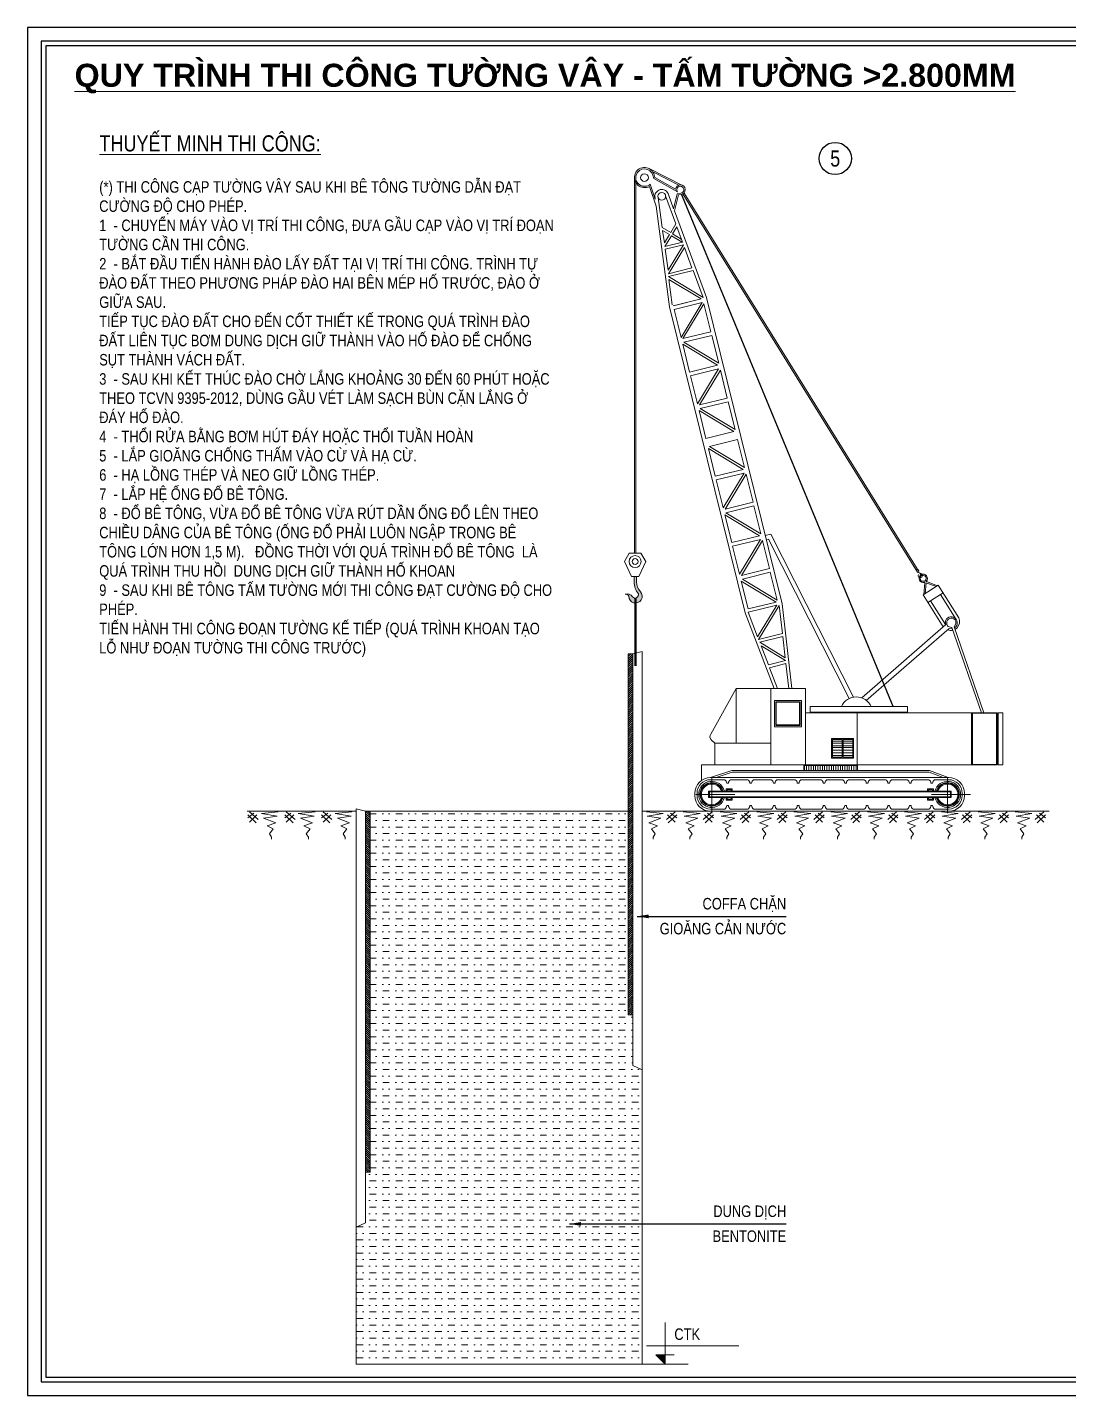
# Model space of a CAD drawing. Header units: millimetres. Extents: x -376071 to 28028791, y -269234 to 29325.
# Drawn here: x 275247 to 297837, y -269234 to -239534 of the extents above; entities that cross this region are included whole.
import ezdxf
from ezdxf.enums import TextEntityAlignment as Align

# ---------------------------------------------------------------- set-up
doc = ezdxf.new("R2010")
doc.units = ezdxf.units.MM
doc.header["$LTSCALE"] = 100
doc.set_wipeout_variables(frame=1)
for name, pattern in [('CENTER', [50.8, 31.75, -6.35, 6.35, -6.35]), ('CONTINOUS', [0]), ('HIDDEN', [0.375, 0.25, -0.125])]:
    doc.linetypes.add(name, pattern=pattern)
for name, color, linetype in [('01. TEXT TIEU DE', 7, 'Continuous'), ('03. HATCH 01', 8, 'Continuous'), ('03. HATCH 03', 5, 'Continuous')]:
    doc.layers.add(name, color=color, linetype=linetype)
for name, color, linetype, lineweight in [('02. leader', 8, 'CONTINOUS', 5), ('02. NET BAO', 7, 'CONTINOUS', 13), ('02. Net dam', 7, 'CONTINOUS', 13), ('02. Net dut', 8, 'HIDDEN', 0), ('02. net manh', 8, 'CONTINOUS', 0)]:
    doc.layers.add(name, color=color, linetype=linetype, lineweight=lineweight)
doc.styles.add('Arial 0.8', font='arial_0.ttf', dxfattribs={"width": 0.8, "height": 250})
doc.styles.add('Arial 1.2', font='arial_0.ttf', dxfattribs={"width": 1.2, "height": 500})
doc.dimstyles.new('KT1', dxfattribs={"dimtxt": 250, "dimasz": 1000, "dimexe": 100, "dimexo": 100, "dimgap": 50, "dimtad": 1, "dimdec": 0, "dimzin": 2, "dimdsep": 46, "dimtxsty": 'Standard', "dimblk2": 'OBLIQUE', "dimcen": 0.09, "dimdle": 100, "dimclrt": 2, "dimadec": 0, "dimazin": 0, "dimtfac": 1, "dimtdec": 0, "dimtofl": 0, "dimtmove": 0, "dimatfit": 3, "dimfxl": 1, "dimtolj": 1, "dimtzin": 2, "dimarcsym": 0})

# ---------------------------------------------------------------- blocks, each defined once
blk = doc.blocks.new('Ele. Tag')
at = {"layer": '02. Net dam', "lineweight": 0}
h = blk.add_hatch(color=256, dxfattribs=at)
h.dxf.hatch_style = 1
h.paths.add_polyline_path([(500, 200), (300, 200), (500, 0)])
for p, q in [((500, 0), (500, 900)), ((100, 400), (2100, 400)), ((0, 0), (1000, 0)), ((500, 200), (300, 200)), ((300, 200), (500, 0)), ((500, 200), (700, 200))]:
    blk.add_line(p, q, dxfattribs=at)
at = {"layer": '02. Net dam', "lineweight": 0, "style": 'Arial 0.8', "width": 0.8}
blk.add_attdef('CAODO', text='', height=250, dxfattribs=at).set_placement((700, 650), align=Align.MIDDLE_LEFT)
blk = doc.blocks.new('*U282')
at = {"layer": '02. net manh'}
for p, q in [((-198, 264), (-329, 166)), ((-132, 232), (-296, 75)), ((329, 296), (-37, 262)), ((-37, 262), (309, 199)), ((309, 199), (12, 158)), ((12, 158), (274, 61)), ((274, 61), (88, -8)), ((88, -8), (219, -70)), ((219, -70), (136, -180)), ((136, -180), (184, -256)), ((184, -256), (184, -297))]:
    blk.add_line(p, q, dxfattribs=at)
for points in [[(-107, 133), (-296, 297)], [(-148, 59), (-329, 232)]]:
    blk.add_lwpolyline(points, dxfattribs=at)
blk = doc.blocks.new('*U283')
at = {"color": 0, "linetype": 'ByBlock', "lineweight": -2, "transparency": 16777216}
for p in [(-1600, 0), (-800, 0), (0, 0)]:
    blk.add_blockref('*U282', p, dxfattribs=at)
blk = doc.blocks.new('*U280')
at = {"layer": '02. net manh'}
for p, q in [((-198, 264), (-329, 166)), ((-132, 232), (-296, 75)), ((329, 296), (-37, 262)), ((-37, 262), (309, 199)), ((309, 199), (12, 158)), ((12, 158), (274, 61)), ((274, 61), (88, -8)), ((88, -8), (219, -70)), ((219, -70), (136, -180)), ((136, -180), (184, -256)), ((184, -256), (184, -297))]:
    blk.add_line(p, q, dxfattribs=at)
for points in [[(-107, 133), (-296, 297)], [(-148, 59), (-329, 232)]]:
    blk.add_lwpolyline(points, dxfattribs=at)
blk = doc.blocks.new('*U281')
at = {"color": 0, "linetype": 'ByBlock', "lineweight": -2, "transparency": 16777216}
for p in [(-8000, 0), (-7200, 0), (-6400, 0), (-5600, 0), (-4800, 0), (-4000, 0), (-3200, 0), (-2400, 0), (-1600, 0), (-800, 0), (0, 0)]:
    blk.add_blockref('*U280', p, dxfattribs=at)
blk = doc.blocks.new('_OBLIQUE')
at = {"color": 0, "linetype": 'ByBlock'}
blk.add_line((-0.5, -0.5), (0.5, 0.5), dxfattribs=at)
blk = doc.blocks.new('*U285')
at = {"layer": '02. net manh'}
h = blk.add_hatch(dxfattribs=at)
h.set_pattern_fill('ANSI37', color=256, scale=1.08, style=0)
h.set_pattern_definition([(45, (-20838.07969, -30634.20993), (-0.09545941546, 0.09545941546), []), (135, (-20838.07969, -30634.20993), (-0.09545941546, -0.09545941546), [])])
h.paths.add_polyline_path([(-1730, 5063, 0.413975), (-1716, 5293, -0.167509), (-1817, 5531), (-1817, 5661), (-1846, 5661), (-1872, 5661), (-1872, 5531, 0.166919), (-1769, 5248, -0.37486), (-1816, 5149)])
h.paths.add_polyline_path([(-1816, 5149, -0.325623), (-1912, 5170, 0.383868), (-2090, 5233, -0.345642), (-2000, 5185, 0.646507), (-1730, 5063)])
at = {"lineweight": 0}
for p, q in [((-1988, 6221), (-2105, 6026)), ((-2105, 6026), (-1935, 5661)), ((-1988, 6221), (-1847, 6221)), ((-1706, 6221), (-1847, 6221)), ((-1588, 6026), (-1758, 5661)), ((-1706, 6221), (-1588, 6026)), ((-1935, 5661), (-1847, 5661)), ((-1758, 5661), (-1847, 5661))]:
    blk.add_line(p, q, dxfattribs=at)
at = {"layer": '02. NET BAO'}
for p, q in [((-1872, 5531), (-1872, 5661)), ((-1817, 5531), (-1817, 5661))]:
    blk.add_line(p, q, dxfattribs=at)
for centre, radius, start, end in [((-1838, 5185), 162, 180, 42.0247), ((-1408, 5539), 464, 181.0451, 218.9506), ((-1421, 5557), 397, 183.8282, 221.6445), ((-2036, 5102), 142, 28.7217, 112.7224), ((-2076, 5152), 82.6, 23.8169, 100.0862), ((-1849, 5225), 83.1, 221.3405, 15.6823)]:
    blk.add_arc(centre, radius, start, end, dxfattribs=at)
at = {"layer": '02. Net dam'}
for p, q in [((-918, 14532), (-1043, 14872)), ((-1339, 14596), (-1018, 12169)), ((-129, 12389), (-898, 14478)), ((1694, 5005), (-129, 12389)), ((-1018, 12169), (805, 4786)), ((5459, 5451), (5093, 5219)), ((5459, 5451), (5959, 4662)), ((1933, 2963), (1694, 5005)), ((5093, 5219), (5579, 4452)), ((805, 4786), (1506, 2963)), ((-25, 1862), (591, 2963)), ((591, 2963), (591, 1639)), ((1427, 2963), (591, 2963)), ((2263, 2374), (4741, 2374)), ((72, 1639), (-9, 1718)), ((1427, 1639), (72, 1639)), ((72, 1639), (72, 1121)), ((72, 1121), (-246, 1121)), ((-246, 1121), (-246, 747)), ((72, 1121), (1427, 1121)), ((-408, 379), (-408, 436)), ((-354, 379), (-354, 436))]:
    blk.add_line(p, q, dxfattribs=at)
at = {"layer": '02. Net dam', "linetype": 'Continuous'}
for p, q in [((-696, 14891), (4963, 5768)), ((-667, 14909), (4992, 5786)), ((-1365, 14792), (-1361, 14761)), ((-29, 815), (5713, 815)), ((6092, 436), (6092, 379)), ((-29, 0), (5713, 0))]:
    blk.add_line(p, q, dxfattribs=at)
at = {"layer": '02. Net dam'}
for points in [[(-898, 14478), (-803, 14864), (-738, 14875, 1.984807), (-874, 15006), (-1369, 15283), (-1386, 15347, 2.924165), (-1501, 15072), (-1339, 14596)], [(4988, 5790), (4989, 5803, 1.378328), (4941, 5791, 0.14046), (4974, 5761, 0.052226), (5038, 5737, -1.710555), (4974, 5671, -0.246655), (4982, 5711, 5.092194)], [(5855, 4425, 1.05359), (5684, 4658, 0.347153), (5634, 4550), (5642, 4506), (3615, 2734)], [(6558, 2374), (5847, 4449), (5884, 4517, 1.354461), (5670, 4510, 0.365923), (5724, 4449), (5787, 4435), (6501, 2374)], [(5959, 4662), (5974, 4601, -0.271297), (5868, 4386, 1.947893)], [(3725, 2675), (5723, 4410), (5789, 4402, 0.016649), (5798, 4403)], [(5680, 4373, 0.139571), (5811, 4366)]]:
    blk.add_lwpolyline(points, format="xyb", dxfattribs=at)
at = {"layer": '02. Net dam', "linetype": 'Continuous'}
for points in [[(-1864, 15284), (-1864, 6221), (-1829, 6221), (-1831, 15284)], [(5698, 815), (5253, 984), (1803, 984), (484, 984), (-29, 815)]]:
    blk.add_lwpolyline(points, dxfattribs=at)
at = {"layer": '02. Net dam'}
for points in [[(-1511, 15501), (-705, 15095)], [(3419, 2751), (1422, 6685), (1287, 6652)], [(3314, 2718), (1365, 6559), (1313, 6547)], [(4741, 2374), (6259, 2374), (6259, 1121), (4741, 1121)], [(4741, 1121), (4741, 1121), (2263, 1121)]]:
    blk.add_lwpolyline(points, dxfattribs=at)
at = {"layer": '02. Net dam', "linetype": 'Continuous', "const_width": 32.5}
blk.add_lwpolyline([(4370, 2529), (-728, 14877)], dxfattribs=at)
at = {"layer": '02. Net dam'}
for points in [[(2263, 1121), (2263, 2963), (1427, 2963), (1427, 1121)], [(2374, 2529), (4715, 2529), (4715, 2392), (2374, 2392)], [(6877, 2374), (6877, 1121), (6272, 1121), (6272, 2374)], [(7021, 2374), (7021, 1121), (6902, 1121), (6902, 2374)]]:
    blk.add_lwpolyline(points, close=True, dxfattribs=at)
for centre, radius, start, end in [((-1204, 14832), 166, 13.868, 193.868), ((3484, 2360), 397, 25.1787, 154.8213), ((63, 1799), 108, 144.607, 228.4874)]:
    blk.add_arc(centre, radius, start, end, dxfattribs=at)
at = {"layer": '02. Net dam', "linetype": 'Continuous'}
for centre, start, end in [((-29, 436), 90, 180), ((5713, 436), 0, 90), ((-29, 379), 180, 270), ((5713, 379), 270, 0)]:
    blk.add_arc(centre, 379, start, end, dxfattribs=at)
at = {"layer": '02. net manh'}
for p, q in [((-1293, 14802), (-1193, 14079)), ((-865, 14165), (-1111, 14847)), ((-1193, 14079), (-990, 13957)), ((-1183, 14009), (-1142, 13707)), ((-1183, 14009), (-1019, 13910)), ((-1019, 13910), (-1142, 13707)), ((-1130, 13620), (-972, 13882)), ((-990, 13957), (-865, 14165)), ((-972, 13882), (-714, 13726)), ((-841, 14099), (-943, 13929)), ((-943, 13929), (-733, 13802)), ((-707, 13728), (-841, 14099)), ((-707, 13728), (-1130, 13623)), ((-1130, 13623), (-1130, 13620)), ((-684, 13665), (-1121, 13557)), ((-1121, 13557), (-1054, 13051)), ((-684, 13665), (-1054, 13051)), ((-1043, 12964), (-659, 13599)), ((-477, 13104), (-659, 13599)), ((-477, 13104), (-1043, 12964)), ((-447, 13042), (-1040, 12896)), ((-1040, 12896), (-209, 12393)), ((-209, 12393), (-447, 13042)), ((-1031, 12826), (-256, 12358)), ((-1031, 12826), (-950, 12211)), ((-256, 12358), (-929, 12191)), ((-234, 12269), (-907, 12102)), ((-256, 12358), (-891, 12201)), ((-234, 12269), (-741, 11429)), ((-694, 11401), (-187, 12240)), ((-21, 11567), (-187, 12240)), ((-741, 11429), (-907, 12102)), ((-21, 11567), (-694, 11401)), ((-700, 11265), (139, 10758)), ((-534, 10591), (-700, 11265)), ((1, 11478), (-672, 11312)), ((-672, 11312), (168, 10805)), ((168, 10805), (1, 11478)), ((139, 10758), (-534, 10591)), ((161, 10669), (-512, 10503)), ((161, 10669), (-346, 9829)), ((-299, 9801), (208, 10640)), ((374, 9967), (208, 10640)), ((-346, 9829), (-512, 10503)), ((374, 9967), (-299, 9801)), ((-305, 9665), (534, 9158)), ((-139, 8992), (-305, 9665)), ((396, 9878), (-277, 9712)), ((-277, 9712), (563, 9205)), ((563, 9205), (396, 9878)), ((534, 9158), (-139, 8992)), ((622, 8965), (-52, 8799)), ((788, 8292), (622, 8965)), ((-80, 8752), (760, 8245)), ((86, 8079), (-80, 8752)), ((-52, 8799), (788, 8292)), ((760, 8245), (86, 8079)), ((782, 8156), (108, 7990)), ((274, 7316), (108, 7990)), ((782, 8156), (274, 7316)), ((321, 7288), (829, 8128)), ((995, 7454), (829, 8128)), ((995, 7454), (321, 7288)), ((1017, 7365), (343, 7199)), ((1183, 6692), (1017, 7365)), ((481, 6479), (315, 7152)), ((315, 7152), (1155, 6645)), ((343, 7199), (1183, 6692)), ((1155, 6645), (481, 6479)), ((1176, 6556), (503, 6390)), ((669, 5717), (503, 6390)), ((1176, 6556), (669, 5717)), ((716, 5688), (1224, 6528)), ((1390, 5854), (1224, 6528)), ((1390, 5854), (716, 5688)), ((1412, 5765), (738, 5599)), ((1578, 5092), (1412, 5765)), ((5017, 5743), (5043, 5703)), ((710, 5552), (1550, 5045)), ((876, 4879), (710, 5552)), ((738, 5599), (1578, 5092)), ((1550, 5045), (876, 4879)), ((1567, 4974), (877, 4804)), ((1550, 5045), (914, 4888)), ((1567, 4974), (1105, 4209)), ((1130, 4144), (1625, 4963)), ((1625, 4963), (1704, 4286)), ((5575, 5268), (5209, 5036)), ((5273, 5076), (5637, 4502)), ((5511, 5227), (5895, 4622)), ((877, 4804), (1105, 4209)), ((1704, 4286), (1130, 4144)), ((1713, 4213), (1157, 4075)), ((1157, 4075), (1773, 3703)), ((1189, 3992), (1366, 3532)), ((1781, 3634), (1189, 3992)), ((1713, 4213), (1773, 3703)), ((1781, 3634), (1366, 3532)), ((1789, 3561), (1392, 3463)), ((1392, 3463), (1585, 2963)), ((1789, 3561), (1859, 2963)), ((1427, 1121), (1427, 2963)), ((3502, 2374), (3502, 1121)), ((3143, 1733), (3143, 1301)), ((3165, 1733), (3165, 1301)), ((3143, 1301), (3032, 1301))]:
    blk.add_line(p, q, dxfattribs=at)
at = {"layer": '02. net manh', "linetype": 'Continuous'}
for p, q in [((2240, 1104), (2240, 984)), ((2288, 1104), (2288, 984)), ((2342, 1104), (2342, 984)), ((2396, 1104), (2396, 984)), ((2450, 1104), (2450, 984)), ((2504, 1104), (2504, 984)), ((2558, 1104), (2558, 984)), ((2612, 1104), (2612, 984)), ((2666, 1104), (2666, 984)), ((2720, 1104), (2720, 984)), ((2775, 1104), (2775, 984)), ((2829, 1104), (2829, 984)), ((2883, 1104), (2883, 984)), ((2937, 1104), (2937, 984)), ((2991, 1104), (2991, 984)), ((3045, 1104), (3045, 984)), ((3100, 1104), (3100, 984)), ((3154, 1104), (3154, 984)), ((3208, 1104), (3208, 984)), ((3262, 1104), (3262, 984)), ((3316, 1104), (3316, 984)), ((3371, 1104), (3371, 984)), ((3425, 1104), (3425, 984)), ((3479, 1104), (3479, 984)), ((-29, 761), (316, 761)), ((363, 676), (404, 676)), ((451, 761), (871, 761)), ((918, 676), (959, 676)), ((1006, 761), (1438, 761)), ((1485, 676), (1526, 676)), ((1573, 761), (2016, 761)), ((2063, 676), (2104, 676)), ((2151, 761), (2639, 761)), ((2686, 676), (2727, 676)), ((2774, 761), (3159, 761)), ((3206, 676), (3247, 676)), ((3294, 761), (3678, 761)), ((3725, 676), (3766, 676)), ((3813, 761), (4198, 761)), ((4245, 676), (4286, 676)), ((4333, 761), (4717, 761)), ((4764, 676), (4806, 676)), ((4853, 761), (5237, 761)), ((5284, 676), (5325, 676)), ((5372, 761), (5713, 761)), ((-77, 329), (-77, 488)), ((-77, 488), (5774, 488)), ((-55, 351), (-55, 467)), ((-55, 467), (5752, 467)), ((5752, 351), (-55, 351)), ((5752, 467), (5752, 351)), ((5774, 488), (5774, 329)), ((6038, 436), (6038, 379)), ((5774, 329), (-77, 329)), ((316, 54), (-29, 54)), ((404, 139), (363, 139)), ((871, 54), (451, 54)), ((959, 139), (918, 139)), ((1438, 54), (1006, 54)), ((1526, 139), (1485, 139)), ((2016, 54), (1573, 54)), ((2104, 139), (2063, 139)), ((2639, 54), (2151, 54)), ((2727, 139), (2686, 139)), ((3159, 54), (2774, 54)), ((3247, 139), (3206, 139)), ((3678, 54), (3294, 54)), ((3766, 139), (3725, 139)), ((4198, 54), (3813, 54)), ((4286, 139), (4245, 139)), ((4717, 54), (4333, 54)), ((4806, 139), (4764, 139)), ((5237, 54), (4853, 54)), ((5325, 139), (5284, 139)), ((5713, 54), (5372, 54))]:
    blk.add_line(p, q, dxfattribs=at)
at = {"layer": '02. net manh', "linetype": 'CENTER'}
for p, q in [((0, -46), (0, 821)), ((5684, -46), (5684, 821)), ((555, 407), (-384, 407)), ((6240, 407), (5300, 407))]:
    blk.add_line(p, q, dxfattribs=at)
at = {"layer": '02. net manh'}
for points in [[(-918, 14532), (-830, 14893), (-744, 14907, 3.455735), (-827, 14942), (-1397, 15261), (-1417, 15338, 3.452721), (-1484, 15123), (-1361, 14761)], [(5138, 5520, 0.058144), (5124, 5518, -7.300134), (5171, 5545), (5171, 5545)], [(5440, 5439), (5173, 5545, 0.003182), (5171, 5545, 0.003182)]]:
    blk.add_lwpolyline(points, format="xyb", dxfattribs=at)
for points in [[(-1417, 15418), (-792, 15103)], [(5138, 5520), (5111, 5230)], [(5168, 5513), (5144, 5251)], [(5407, 5418), (5168, 5513)], [(3143, 1301), (2909, 1301), (2909, 1733), (3143, 1733)], [(3143, 1687), (2909, 1687)], [(3399, 1733), (3399, 1301), (3165, 1301)], [(3165, 1733), (3399, 1733)], [(3165, 1687), (3399, 1687)], [(3143, 1644), (2909, 1644)], [(3143, 1582), (2909, 1582)], [(3143, 1538), (2909, 1538)], [(3143, 1538), (2909, 1538)], [(3143, 1473), (2909, 1473)], [(3143, 1408), (2909, 1408)], [(3143, 1343), (2909, 1343)], [(3165, 1644), (3399, 1644)], [(3165, 1582), (3399, 1582)], [(3165, 1538), (3399, 1538)], [(3165, 1538), (3399, 1538)], [(3165, 1473), (3399, 1473)], [(3165, 1408), (3399, 1408)], [(3165, 1343), (3399, 1343)]]:
    blk.add_lwpolyline(points, dxfattribs=at)
blk.add_lwpolyline([(5141, 5551, 0.067494), (5116, 5548, -9.957373), (5142, 5561), (5141, 5551)], format="xyb", close=True, dxfattribs=at)
for points in [[(2162, 2672), (2162, 2039), (1513, 2039), (1513, 2672)], [(2129, 2640), (2129, 2071), (1546, 2071), (1546, 2640)], [(2118, 2629), (2118, 2082), (1557, 2082), (1557, 2629)], [(6866, 2363), (6866, 1131), (6283, 1131), (6283, 2363)], [(3421, 1755), (3421, 1280), (2888, 1280), (2888, 1755)]]:
    blk.add_lwpolyline(points, close=True, dxfattribs=at)
at = {"layer": '02. net manh', "linetype": 'Continuous'}
blk.add_lwpolyline([(3514, 984), (3514, 1104), (2222, 1104), (2222, 984)], close=True, dxfattribs=at)
for points in [[(5576, 815), (5245, 941), (491, 941), (110, 815)], [(348, 488), (348, 543), (490, 543)], [(370, 488), (370, 521), (468, 521)], [(468, 521), (468, 488)], [(490, 543), (490, 488)], [(5203, 488), (5203, 543), (5344, 543)], [(5224, 488), (5224, 521), (5322, 521)], [(5322, 521), (5322, 488)], [(5344, 543), (5344, 488)], [(490, 329), (490, 268), (348, 268), (348, 329)], [(468, 329), (468, 290), (370, 290), (370, 329)], [(5344, 329), (5344, 268), (5203, 268), (5203, 329)], [(5322, 329), (5322, 290), (5224, 290), (5224, 329)]]:
    blk.add_lwpolyline(points, dxfattribs=at)
for points in [[(451, 761), (871, 761, -0.419526)], [(1006, 761), (1438, 761, -0.419214)], [(1573, 761), (2016, 761, -0.418909)], [(2151, 761), (2639, 761, -0.418597)], [(2774, 761), (3159, 761, -0.418352)]]:
    blk.add_lwpolyline(points, format="xyb", dxfattribs=at)
at = {"layer": '02. net manh'}
for centre, radius in [((-1621, 15284), 92.9), ((-1204, 14832), 92.9), ((-1847, 6023), 144), ((-1847, 6023), 70.9)]:
    blk.add_circle(centre, radius, dxfattribs=at)
at = {"layer": '02. net manh', "linetype": 'Continuous'}
for centre, radius, start, end in [((-29, 436), 325, 90, 180), ((0, 407), 315, 14.8758, 345.573), ((0, 407), 283, 16.6335, 343.8711), ((0, 407), 272, 16.6335, 343.8711), ((260, 674), 103, 1.2004, 57.0879), ((507, 674), 103, 122.9121, 178.7996), ((815, 674), 103, 1.2004, 57.0879), ((1063, 674), 103, 122.9121, 178.7996), ((1382, 674), 103, 1.2004, 57.0879), ((1629, 674), 103, 122.9121, 178.7996), ((1959, 674), 103, 1.2004, 57.0879), ((2207, 674), 103, 122.9121, 178.7996), ((2583, 674), 103, 1.2004, 57.0879), ((2830, 674), 103, 122.9121, 178.7996), ((3102, 674), 103, 1.2004, 57.0879), ((3350, 674), 103, 122.9121, 178.7996), ((3622, 674), 103, 1.2004, 57.0879), ((3870, 674), 103, 122.9121, 178.7996), ((4142, 674), 103, 1.2004, 57.0879), ((4389, 674), 103, 122.9121, 178.7996), ((4661, 674), 103, 1.2004, 57.0879), ((4909, 674), 103, 122.9121, 178.7996), ((5181, 674), 103, 1.2004, 57.0879), ((5428, 674), 103, 122.9121, 178.7996), ((5684, 407), 315, 194.427, 165.1242), ((5684, 407), 283, 196.1289, 163.3665), ((5684, 407), 272, 196.1289, 163.3665), ((5713, 436), 325, 0, 90), ((-29, 379), 325, 180, 270), ((0, 407), 250, 18.8714, 341.7058), ((5684, 407), 250, 198.2942, 161.1286), ((5713, 379), 325, 270, 0), ((260, 141), 103, 302.9121, 358.7996), ((507, 141), 103, 181.2004, 237.0879), ((815, 141), 103, 302.9121, 358.7996), ((1063, 141), 103, 181.2004, 237.0879), ((1382, 141), 103, 302.9121, 358.7996), ((1629, 141), 103, 181.2004, 237.0879), ((1959, 141), 103, 302.9121, 358.7996), ((2207, 141), 103, 181.2004, 237.0879), ((2583, 141), 103, 302.9121, 358.7996), ((2830, 141), 103, 181.2004, 237.0879), ((3102, 141), 103, 302.9121, 358.7996), ((3350, 141), 103, 181.2004, 237.0879), ((3622, 141), 103, 302.9121, 358.7996), ((3870, 141), 103, 181.2004, 237.0879), ((4142, 141), 103, 302.9121, 358.7996), ((4389, 141), 103, 181.2004, 237.0879), ((4661, 141), 103, 302.9121, 358.7996), ((4909, 141), 103, 181.2004, 237.0879), ((5181, 141), 103, 302.9121, 358.7996), ((5428, 141), 103, 181.2004, 237.0879)]:
    blk.add_arc(centre, radius, start, end, dxfattribs=at)
blk = doc.blocks.new('CSW')
at = {"lineweight": 0}
blk.add_wipeout([(0, -9081), (-200, -8981), (-200, -50), (0, 0)], dxfattribs=at)
at = {"layer": '03. HATCH 03', "lineweight": 0}
h = blk.add_hatch(dxfattribs=at)
h.set_pattern_fill('ANSI31', color=256, scale=10)
h.set_pattern_definition([(45, (-297571.658, 240559.967), (-22.4506403, 22.4506403), [])])
h.paths.add_polyline_path([(-300, -7881), (-200, -7881), (-200, -50), (-300, -50)])
at = {"layer": '02. Net dam'}
for points in [[(0, -9081), (-200, -8981), (-200, -50), (0, 0)], [(-300, -7881), (-200, -7881), (-200, -50), (-300, -50)]]:
    blk.add_lwpolyline(points, close=True, dxfattribs=at)
at = {"layer": '02. Net dam', "const_width": 16.4}
blk.add_lwpolyline([(-300, -50), (-300, -7881)], dxfattribs=at)
blk = doc.blocks.new('Khung A3 COR3')
at = {"ltscale": 2000}
for points in [[(420, 0), (420, 297), (0, 297), (0, 0)], [(417, 3), (417, 294), (3, 294), (3, 3)], [(365, 4), (365, 293), (4, 293), (4, 4)]]:
    blk.add_lwpolyline(points, close=True, dxfattribs=at)
at = {"style": 'Arial 0.8', "width": 0.8}
blk.add_attdef('TENBANVE_001', (387.9, 33.5), '', height=2.5, dxfattribs=at)
blk.add_attdef('SOHIEU', text='', height=2.5, dxfattribs=at).set_placement((391, 7.25), align=Align.MIDDLE_CENTER)
blk = doc.blocks.new('Tagnumber')
blk.add_wipeout([(0, 25), (1.4, 25), (2.1, 24.9), (2.6, 24.9), (3.4, 24.8), (4.1, 24.7), (4.7, 24.6), (5.3, 24.4), (5.7, 24.4), (6.3, 24.2), (6.9, 24), (7.7, 23.8), (8.5, 23.5), (9, 23.3), (9.9, 22.9), (10.7, 22.6), (11.5, 22.2), (12, 21.9), (12.6, 21.6), (13.1, 21.3), (13.5, 21), (13.9, 20.8), (14.4, 20.4), (14.9, 20.1), (15.4, 19.7), (15.9, 19.3), (16.6, 18.7), (17.3, 18.1), (17.9, 17.5), (18.4, 17), (18.9, 16.3), (19.5, 15.7), (19.8, 15.3), (20.1, 14.9), (20.3, 14.6), (20.8, 13.8), (21.1, 13.3), (21.4, 12.9), (21.9, 12.1), (22.1, 11.8), (22.5, 10.9), (22.8, 10.2), (23, 9.8), (23.3, 9.1), (23.5, 8.5), (23.7, 7.9), (23.9, 7.5), (24, 6.9), (24.2, 6.1), (24.4, 5.6), (24.5, 4.9), (24.6, 4.3), (24.7, 3.6), (24.8, 2.9), (24.9, 2.2), (24.9, 1.7), (25, 1), (25, 0.4), (25, -0.4), (25, -1.1), (24.9, -2), (24.9, -2.6), (24.8, -3.4), (24.6, -4.2), (24.5, -5.1), (24.3, -6.1), (24.1, -6.8), (23.8, -7.6), (23.5, -8.4), (23.1, -9.5), (22.8, -10.2), (22.5, -10.9), (22.1, -11.7), (21.8, -12.2), (21.4, -13), (21.1, -13.5), (20.6, -14.2), (20.2, -14.7), (19.8, -15.2), (19.4, -15.8), (18.9, -16.3), (18.5, -16.8), (17.9, -17.5), (17.4, -18), (16.8, -18.6), (16.3, -19), (15.5, -19.7), (14.9, -20.1), (14.3, -20.5), (13.6, -21), (13, -21.3), (12.1, -21.9), (11.6, -22.2), (11, -22.5), (10.5, -22.7), (10, -22.9), (9, -23.3), (8.3, -23.6), (7.6, -23.8), (7, -24), (6.4, -24.2), (5.3, -24.4), (4.3, -24.6), (3.3, -24.8), (2.6, -24.9), (1.8, -24.9), (1, -25), (0.3, -25), (-0.7, -25), (-1.6, -24.9), (-2.5, -24.9), (-3.6, -24.7), (-4.6, -24.6), (-5.6, -24.4), (-6.4, -24.2), (-7.5, -23.8), (-8.3, -23.6), (-9.1, -23.3), (-9.9, -23), (-10.5, -22.7), (-11.2, -22.4), (-11.9, -22), (-12.6, -21.6), (-13.4, -21.1), (-14, -20.7), (-14.7, -20.2), (-15.3, -19.8), (-15.8, -19.4), (-16.5, -18.8), (-17, -18.3), (-17.6, -17.8), (-18, -17.3), (-18.4, -16.9), (-19, -16.2), (-19.6, -15.5), (-20.2, -14.7), (-20.7, -13.9), (-21.2, -13.2), (-21.7, -12.3), (-22.1, -11.7), (-22.5, -10.8), (-22.8, -10.3), (-23.1, -9.5), (-23.5, -8.6), (-23.8, -7.6), (-24, -6.9), (-24.4, -5.6), (-24.5, -4.8), (-24.6, -4.3), (-24.8, -3.3), (-24.8, -2.8), (-24.9, -2.2), (-24.9, -1.7), (-25, -1.1), (-25, 0), (-25, 0.8), (-25, 1.5), (-24.9, 2.3), (-24.8, 3.1), (-24.7, 3.9), (-24.5, 4.7), (-24.3, 5.8), (-24.1, 6.8), (-23.7, 7.9), (-23.4, 8.7), (-23.1, 9.6), (-22.8, 10.2), (-22.5, 10.9), (-22.3, 11.3), (-21.9, 12), (-21.7, 12.5), (-21.2, 13.2), (-20.7, 14.1), (-20.2, 14.7), (-19.7, 15.4), (-19.1, 16.2), (-18.7, 16.6), (-18.2, 17.2), (-17.9, 17.5), (-17.5, 17.9), (-17.1, 18.2), (-16.7, 18.6), (-15.7, 19.4), (-15.1, 20), (-14.5, 20.4), (-13.9, 20.8), (-13.3, 21.2), (-12.5, 21.7), (-11.6, 22.1), (-10.7, 22.6), (-9.8, 23), (-8.7, 23.4), (-7.6, 23.8), (-6.1, 24.2), (-4.8, 24.5), (-3.9, 24.7), (-2.9, 24.8), (-1.3, 25), (-0.6, 25)])
blk.add_circle((0, 0), 25)
blk = doc.blocks.new('Tag number')
blk.add_blockref('Tagnumber', (0, 0))
at = {"style": 'Arial 0.8', "width": 0.8}
blk.add_attdef('TAGNUMBER', text='', height=25, dxfattribs=at).set_placement((0, 0), align=Align.MIDDLE_CENTER)

msp = doc.modelspace()

# ---------------------------------------------------------------- hatches: boundary and pattern name
at = {"layer": '03. HATCH 01', "lineweight": 0}
h = msp.add_hatch(dxfattribs=at)
h.set_pattern_fill('MUDST', color=256, scale=22.4)
h.set_pattern_definition([(0, (30051.98, -12524.45), (284.48, 142.24), [142.24, -142.24, 0, -142.24, 0, -142.24])])
h.paths.add_polyline_path([(282382.2, -256549.5), (282382.2, -268549.5), (285181.7, -268549.5), (285181.7, -268549.5), (285782.6, -268549.5), (285782.6, -268549.5), (288582.2, -268549.5), (288582.2, -256549.5)])

# ---------------------------------------------------------------- linework, layer by layer
at = {"lineweight": 0, "elevation": -528.7}
msp.add_lwpolyline([(282382.2, -256549.5), (282382.2, -268549.5), (285181.7, -268549.5), (285181.7, -268549.5), (285782.6, -268549.5), (285782.6, -268549.5), (288582.2, -268549.5), (288582.2, -256549.5)], close=True, dxfattribs=at)
at = {"layer": '02. Net dam'}
msp.add_line((280014.9, -256549.6, -528.7), (297416.7, -256549.5, -528.7), dxfattribs=at)
at = {"layer": '02. Net dut', "lineweight": 0, "ltscale": 10, "elevation": -528.7}
msp.add_lwpolyline([(282382.2, -256549.5), (288582.2, -256549.5), (288582.2, -268549.5), (282382.2, -268549.5)], close=True, dxfattribs=at)

# ---------------------------------------------------------------- block references
at = {"lineweight": 0, "xscale": 0.9, "yscale": 0.9, "zscale": 0.9}
msp.add_blockref('*U285', (290094.1, -256549.5, -528.7), dxfattribs=at)
at = {"lineweight": 0}
msp.add_blockref('*U283', (281960.1, -256858.1, -1057.4), dxfattribs=at)
at = {"lineweight": 0, "xscale": -1}
msp.add_blockref('*U281', (289004.3, -256858.1, -1057.4), dxfattribs=at)
at = {"layer": '02. Net dam', "lineweight": 0}
msp.add_blockref('Ele. Tag', (288582.2, -268549.5, -528.7), dxfattribs=at).add_auto_attribs({'CAODO': 'CTK'})

# ---------------------------------------------------------------- texts
at = {"lineweight": 0, "attachment_point": 1, "style": 'Arial 0.8'}
for s, insert, char_height, width in [('{\\LTHUYẾT MINH THI CÔNG:}', (276810.5, -241877), 350, 7060.366), ('(*) THI CÔNG CẠP TƯỜNG VÂY SAU KHI BÊ TÔNG TƯỜNG DẪN ĐẠT CƯỜNG ĐỘ CHO PHÉP.\\P1  - CHUYỂN MÁY VÀO VỊ TRÍ THI CÔNG, ĐƯA GẦU CẠP VÀO VỊ TRÍ ĐOẠN TƯỜNG CẦN THI CÔNG.\\P2  - BẮT ĐẦU TIẾN HÀNH ĐÀO LẤY ĐẤT TẠI VỊ TRÍ THI CÔNG. TRÌNH TỰ ĐÀO ĐẤT THEO PHƯƠNG PHÁP ĐÀO HAI BÊN MÉP HỐ TRƯỚC, ĐÀO Ở GIỮA SAU.\\PTIẾP TỤC ĐÀO ĐẤT CHO ĐẾN CỐT THIẾT KẾ TRONG QUÁ TRÌNH ĐÀO ĐẤT LIÊN TỤC BƠM DUNG DỊCH GIỮ THÀNH VÀO HỐ ĐÀO ĐỂ CHỐNG SỤT THÀNH VÁCH ĐẤT.\\P3  - SAU KHI KẾT THÚC ĐÀO CHỜ LẮNG KHOẢNG 30 ĐẾN 60 PHÚT HOẶC THEO TCVN 9395-2012, DÙNG GẦU VÉT LÀM SẠCH BÙN CẶN LẮNG Ở ĐÁY HỐ ĐÀO.\\P4  - THỔI RỬA BẰNG BƠM HÚT ĐÁY HOẶC THỔI TUẦN HOÀN\\P5  - LẮP GIOĂNG CHỐNG THẤM VÀO CỪ VÀ HẠ CỪ.\\P6  - HẠ LỒNG THÉP VÀ NEO GIỮ LỒNG THÉP.\\P7  - LẮP HỆ ỐNG ĐỔ BÊ TÔNG.\\P8  - ĐỔ BÊ TÔNG, VỪA ĐỔ BÊ TÔNG VỪA RÚT DẦN ỐNG ĐỔ LÊN THEO CHIỀU DÂNG CỦA BÊ TÔNG (ỐNG ĐỔ PHẢI LUÔN NGẬP TRONG BÊ TÔNG LỚN HƠN 1,5 M).   ĐỒNG THỜI VỚI QUÁ TRÌNH ĐỔ BÊ TÔNG  LÀ QUÁ TRÌNH THU HỒI  DUNG DỊCH GIỮ THÀNH HỐ KHOAN\\P9  - SAU KHI BÊ TÔNG TẤM TƯỜNG MỚI THI CÔNG ĐẠT CƯỜNG ĐỘ CHO PHÉP.\\PTIẾN HÀNH THI CÔNG ĐOẠN TƯỜNG KẾ TIẾP (QUÁ TRÌNH KHOAN TẠO LỖ NHƯ ĐOẠN TƯỜNG THI CÔNG TRƯỚC)', (276805.7, -242872.6), 250, 9851.524)]:
    msp.add_mtext(s, dxfattribs=dict(at, insert=insert, char_height=char_height, width=width))
at = {"lineweight": 0, "char_height": 250, "attachment_point": 3, "style": 'Arial 0.8'}
for s, insert in [('COFFA CHẶN', (291710, -258430.9, -1057.4)), ('GIOĂNG CẢN NƯỚC', (291710, -258971.7, -1057.4)), ('DUNG DỊCH', (291710, -265106.7, -1057.4)), ('BENTONITE', (291710, -265647.5, -1057.4))]:
    msp.add_mtext(s, dxfattribs=dict(at, insert=insert))
at = {"layer": '01. TEXT TIEU DE', "lineweight": 0, "insert": (276271, -240323.6), "char_height": 500, "width": 34668.519, "attachment_point": 1, "style": 'Arial 1.2'}
msp.add_mtext('{\\fArial|b1|i0|c0|p34;\\LQUY TRÌNH THI CÔNG TƯỜNG VÂY - TẤM TƯỜNG >2.800MM}', dxfattribs=at)

# ---------------------------------------------------------------- leaders
at = {"layer": '02. leader'}
msp.add_leader([(287009.6, -265506.9, -528.7), (289250, -265506.9, -528.7), (291706.5, -265506.9, -528.7)], dimstyle='KT1', override={"dimasz": 250, "dimfxl": 0.18, "dimarcsym": 1}, dxfattribs=at)

# ---------------------------------------------------------------- next in the draw order: block references
at = {"lineweight": 0}
msp.add_blockref('CSW', (288582.2, -253084.4, -528.7), dxfattribs=at)
at = {"lineweight": 0, "xscale": -1}
msp.add_blockref('CSW', (282382.2, -256499.5, -528.7), dxfattribs=at)

# ---------------------------------------------------------------- next in the draw order: linework, layer by layer
at = {"lineweight": 0, "const_width": 50, "elevation": -517.1}
msp.add_lwpolyline([(288442.6, -251911.7), (288442.6, -253395.2)], dxfattribs=at)

# ---------------------------------------------------------------- next in the draw order: block references
at = {"xscale": 100, "yscale": 100, "zscale": 100}
msp.add_blockref('Khung A3 COR3', (275246.8, -269233.8, -881.1), dxfattribs=at)

# ---------------------------------------------------------------- next in the draw order: leaders
at = {"layer": '02. leader'}
msp.add_leader([(288475, -258831.1, -528.7), (289250, -258831.1, -528.7), (291706.5, -258831.1, -528.7)], dimstyle='KT1', override={"dimasz": 250, "dimfxl": 0.18, "dimarcsym": 1}, dxfattribs=at)

# ---------------------------------------------------------------- next in the draw order: block references
at = {"xscale": 14, "yscale": 14, "zscale": 14}
msp.add_blockref('Tag number', (292772.8, -242380.6, -881.1), dxfattribs=at).add_auto_attribs({'TAGNUMBER': '5'})

doc.saveas('drawing.dxf')
